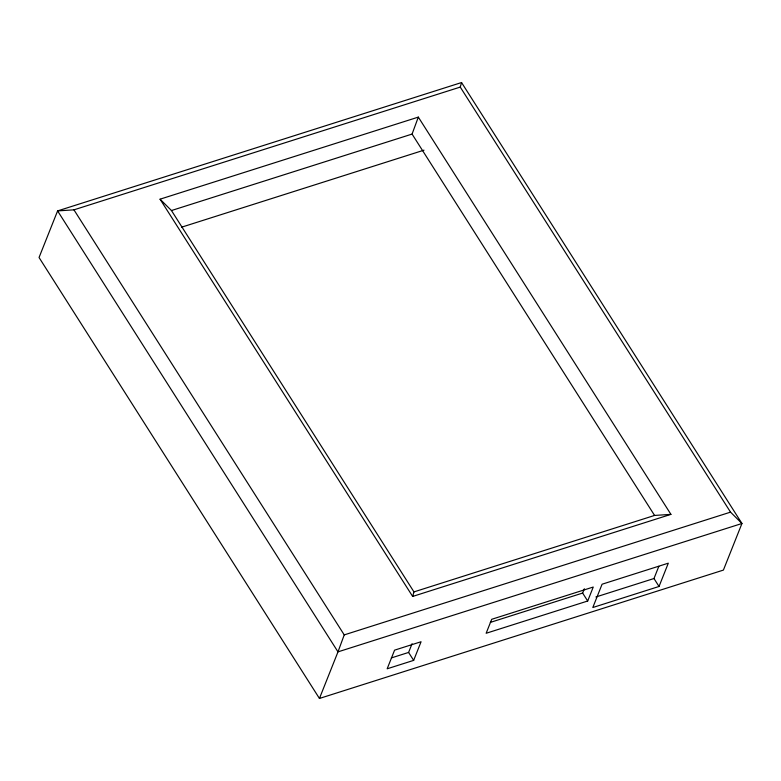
<?xml version="1.0" encoding="UTF-8"?>
<svg xmlns="http://www.w3.org/2000/svg" width="781" height="781" viewBox="0 0 781 781"><rect width="100%" height="100%" fill="white"/><g stroke="black" fill="none" stroke-linecap="round" stroke-linejoin="round"><path stroke-width="1.17" d="M319.439 698.458L337.988 651.862L741.95 523.495L730.538 512.141L460.253 87.082L461.561 82.542L57.599 210.909L39.05 257.505L319.439 698.458L723.401 570.091L741.95 523.495L461.561 82.542M412.651 596.44L413.959 591.9L171.459 210.538L160.056 199.184L418.323 117.111L670.928 514.367L412.651 596.44L160.056 199.184M171.459 210.538L412.075 134.078L418.323 117.111M730.538 512.141L344.236 634.894L337.988 651.862L57.599 210.909L73.951 209.835L460.253 87.082M391.33 657.924L408.6 652.438L412.085 643.681M413.657 660.375L421.076 641.738L394.581 650.153L387.161 668.8L413.657 660.375L408.6 652.438M490.331 622.398L582.636 593.062L584.354 588.757M587.693 601.009L593.257 587.029L491.708 619.294L486.143 633.274L587.693 601.009L582.636 593.062M595.893 596.987L653.98 578.526L658.842 566.323M659.037 586.472L668.311 563.179L602.083 584.217L592.808 607.52L659.037 586.472L653.98 578.526M181.543 227.203L424.005 150.157M413.959 591.9L654.576 515.44L670.928 514.367M412.075 134.078L654.576 515.44M73.951 209.835L344.236 634.894"/></g></svg>
